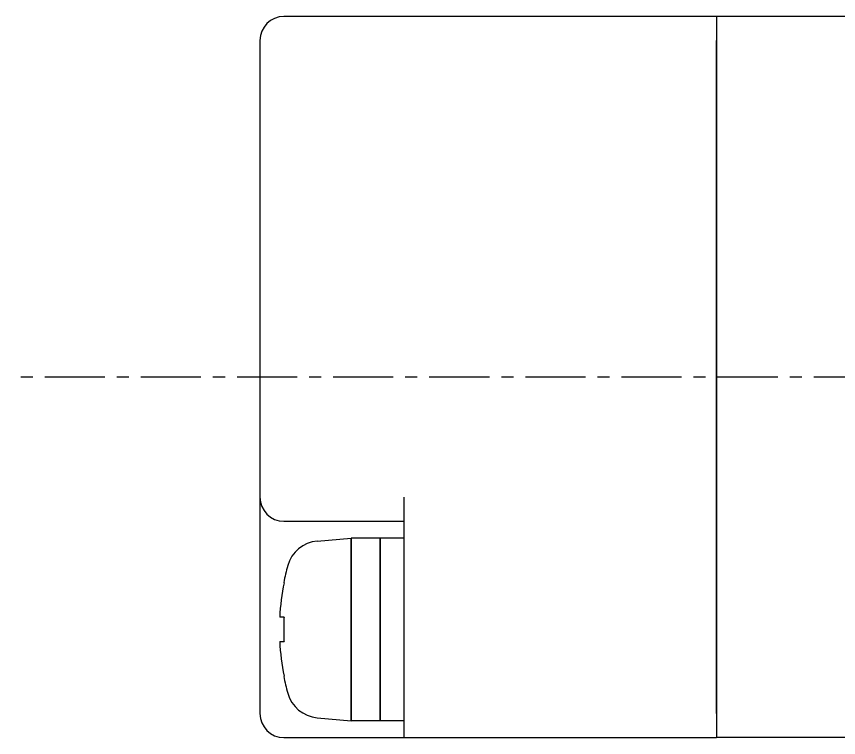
# Model space of a CAD drawing. Extents: x 45 to 224, y 37 to 151.
# Drawn here: x 96.57 to 113.68, y 133.56 to 148.56 of the extents above; entities that cross this region are included whole.
import ezdxf

# ---------------------------------------------------------------- set-up
doc = ezdxf.new("R2010")
doc.units = 0
doc.linetypes.add('CENTER', pattern=[2, 1.25, -0.25, 0.25, -0.25])
doc.layers.get('0').update_dxf_attribs({"linetype": 'CONTINUOUS'})
doc.layers.add('CENTER', color=1, linetype='CENTER')

msp = doc.modelspace()

# ---------------------------------------------------------------- linework, layer by layer
at = {"color": 7, "linetype": 'CONTINUOUS'}
for p, q in [((111.137, 148.561), (102.137, 148.561)), ((115.137, 148.561), (111.137, 148.561)), ((111.137, 148.561), (111.137, 133.561)), ((101.637, 148.061), (101.637, 138.561)), ((111.137, 134.061), (111.137, 148.061)), ((101.637, 138.561), (101.637, 135.811)), ((104.637, 134.061), (104.637, 138.561)), ((102.137, 138.061), (104.637, 138.061)), ((102.83, 137.649), (103.537, 137.711)), ((104.137, 137.711), (103.537, 137.711)), ((103.537, 137.711), (103.537, 133.911)), ((103.537, 133.911), (103.537, 137.711)), ((104.637, 137.711), (104.137, 137.711)), ((104.137, 137.711), (104.137, 133.911)), ((104.137, 133.911), (104.137, 137.711)), ((102.139, 136.783), (102.133, 136.788)), ((102.139, 136.064), (102.05, 136.064)), ((101.637, 135.811), (101.637, 134.061)), ((102.05, 135.559), (102.139, 135.559)), ((102.133, 134.835), (102.139, 134.84)), ((102.83, 133.973), (103.537, 133.911)), ((104.637, 133.561), (104.637, 134.061)), ((104.137, 133.911), (103.537, 133.911)), ((104.637, 133.911), (104.137, 133.911)), ((102.137, 133.561), (104.637, 133.561)), ((104.637, 133.561), (111.137, 133.561)), ((134.137, 133.561), (111.137, 133.561))]:
    msp.add_line(p, q, dxfattribs=at)
msp.add_polyline3d([(102.139, 136.064, 0), (102.139, 136.06, 0), (102.139, 136.056, 0), (102.138, 136.052, 0), (102.138, 136.048, 0), (102.138, 136.044, 0), (102.138, 136.04, 0), (102.138, 136.036, 0), (102.138, 136.032, 0), (102.138, 136.028, 0), (102.137, 136.024, 0), (102.137, 136.02, 0), (102.137, 136.017, 0), (102.137, 136.013, 0), (102.137, 136.009, 0), (102.137, 136.005, 0), (102.137, 136.001, 0), (102.136, 135.997, 0), (102.136, 135.993, 0), (102.136, 135.989, 0), (102.136, 135.985, 0), (102.136, 135.981, 0), (102.136, 135.977, 0), (102.136, 135.973, 0), (102.136, 135.969, 0), (102.135, 135.965, 0), (102.135, 135.961, 0), (102.135, 135.957, 0), (102.135, 135.953, 0), (102.135, 135.949, 0), (102.135, 135.946, 0), (102.135, 135.942, 0), (102.135, 135.938, 0), (102.135, 135.934, 0), (102.135, 135.93, 0), (102.135, 135.926, 0), (102.134, 135.922, 0), (102.134, 135.918, 0), (102.134, 135.914, 0), (102.134, 135.91, 0), (102.134, 135.906, 0), (102.134, 135.902, 0), (102.134, 135.898, 0), (102.134, 135.894, 0), (102.134, 135.89, 0), (102.134, 135.886, 0), (102.134, 135.882, 0), (102.134, 135.878, 0), (102.134, 135.874, 0), (102.134, 135.871, 0), (102.134, 135.867, 0), (102.134, 135.863, 0), (102.134, 135.859, 0), (102.134, 135.855, 0), (102.134, 135.851, 0), (102.133, 135.847, 0), (102.133, 135.843, 0), (102.133, 135.839, 0), (102.133, 135.835, 0), (102.133, 135.831, 0), (102.133, 135.827, 0), (102.133, 135.823, 0), (102.133, 135.819, 0), (102.133, 135.815, 0), (102.133, 135.811, 0), (102.133, 135.807, 0), (102.133, 135.803, 0), (102.133, 135.799, 0), (102.133, 135.796, 0), (102.133, 135.792, 0), (102.133, 135.788, 0), (102.133, 135.784, 0), (102.133, 135.78, 0), (102.133, 135.776, 0), (102.134, 135.772, 0), (102.134, 135.768, 0), (102.134, 135.764, 0), (102.134, 135.76, 0), (102.134, 135.756, 0), (102.134, 135.752, 0), (102.134, 135.748, 0), (102.134, 135.744, 0), (102.134, 135.74, 0), (102.134, 135.736, 0), (102.134, 135.732, 0), (102.134, 135.728, 0), (102.134, 135.724, 0), (102.134, 135.721, 0), (102.134, 135.717, 0), (102.134, 135.713, 0), (102.134, 135.709, 0), (102.134, 135.705, 0), (102.134, 135.701, 0), (102.135, 135.697, 0), (102.135, 135.693, 0), (102.135, 135.689, 0), (102.135, 135.685, 0), (102.135, 135.681, 0), (102.135, 135.677, 0), (102.135, 135.673, 0), (102.135, 135.669, 0), (102.135, 135.665, 0), (102.135, 135.661, 0), (102.135, 135.657, 0), (102.136, 135.653, 0), (102.136, 135.65, 0), (102.136, 135.646, 0), (102.136, 135.642, 0), (102.136, 135.638, 0), (102.136, 135.634, 0), (102.136, 135.63, 0), (102.136, 135.626, 0), (102.137, 135.622, 0), (102.137, 135.618, 0), (102.137, 135.614, 0), (102.137, 135.61, 0), (102.137, 135.606, 0), (102.137, 135.602, 0), (102.137, 135.598, 0), (102.138, 135.594, 0), (102.138, 135.59, 0), (102.138, 135.586, 0), (102.138, 135.582, 0), (102.138, 135.579, 0), (102.138, 135.575, 0), (102.138, 135.571, 0), (102.139, 135.567, 0), (102.139, 135.563, 0), (102.139, 135.559, 0)], dxfattribs=at)
for centre, radius, start, end in [((102.137, 148.061), 0.5, 90, 180), ((102.137, 138.561), 0.5, 180, 270), ((102.891, 136.952), 0.7, 95, 164.6149), ((107.037, 135.811), 5, 164.6149, 168.738), ((107.037, 135.811), 4.994, 168.7781, 177.1016), ((107.037, 135.811), 4.994, 182.8984, 191.2219), ((107.037, 135.811), 5, 191.262, 195.3851), ((102.891, 134.671), 0.7, 195.3851, 265), ((102.137, 134.061), 0.5, 180, 270)]:
    msp.add_arc(centre, radius, start, end, dxfattribs=at)
at = {"layer": 'CENTER', "color": 1, "linetype": 'CENTER'}
msp.add_line((188.411, 141.061), (96.572, 141.061), dxfattribs=at)

doc.saveas('drawing.dxf')
